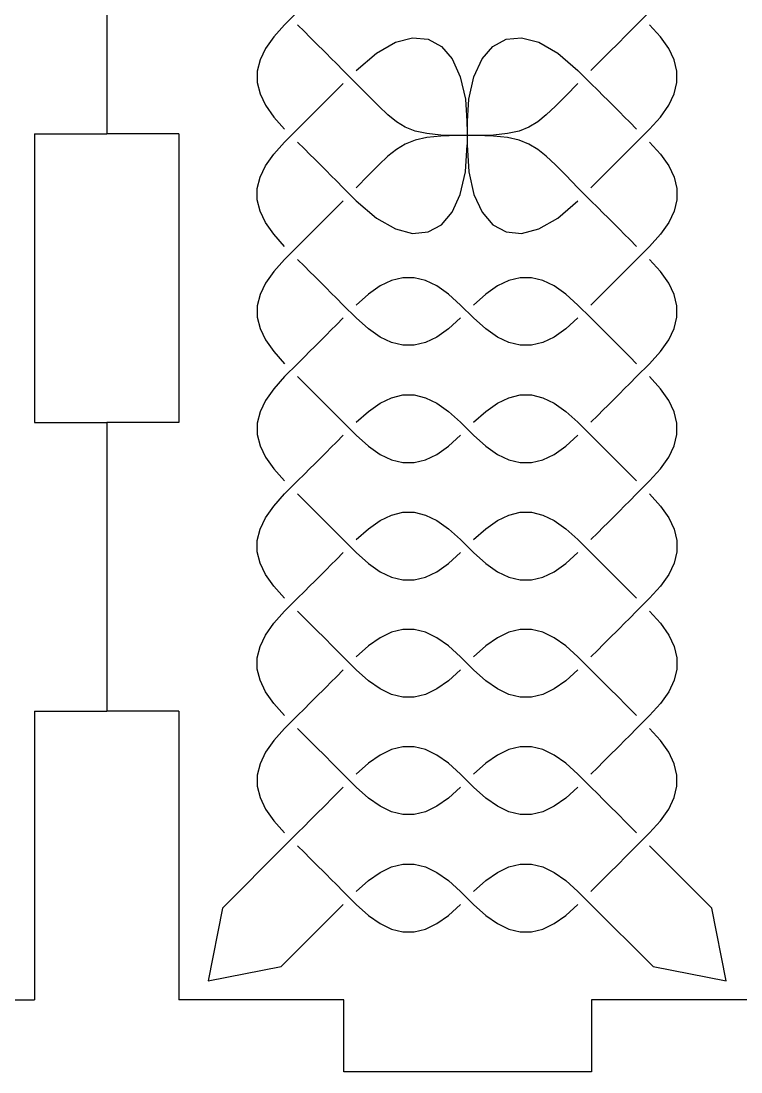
# Model space of a CAD drawing. Extents: x -112 to 112, y -170 to 170.
# Drawn here: x -56 to -0.6, y -120.2 to -39.3 of the extents above; entities that cross this region are included whole.
import ezdxf

# ---------------------------------------------------------------- set-up
doc = ezdxf.new("R2010")
doc.units = 0
doc.header["$MEASUREMENT"] = 0
doc.layers.get('0').update_dxf_attribs({"linetype": 'CONTINUOUS'})

msp = doc.modelspace()

# ---------------------------------------------------------------- linework, layer by layer
for p, q in [((-49.367, -14.608), (-49.367, -47.945)), ((-34.68, -38.547), (-35.678, -39.545)), ((-7.586, -38.547), (-8.584, -39.545)), ((-35.678, -39.545), (-36.519, -40.475)), ((-34.154, -40.071), (-34.68, -39.545)), ((-8.584, -39.545), (-9.11, -40.071)), ((-6.745, -40.475), (-7.586, -39.545)), ((-33.729, -40.495), (-34.154, -40.071)), ((-9.11, -40.071), (-9.535, -40.495)), ((-36.519, -40.475), (-37.15, -41.377)), ((-33.377, -40.848), (-33.729, -40.495)), ((-33.068, -41.156), (-33.377, -40.848)), ((-32.774, -41.451), (-33.068, -41.156)), ((-28.61, -41.726), (-27.156, -40.894)), ((-27.156, -40.894), (-25.824, -40.546)), ((-25.824, -40.546), (-24.635, -40.658)), ((-24.635, -40.658), (-23.613, -41.21)), ((-23.613, -41.21), (-22.78, -42.18)), ((-20.484, -42.18), (-19.651, -41.21)), ((-19.651, -41.21), (-18.629, -40.658)), ((-18.629, -40.658), (-17.441, -40.546)), ((-17.441, -40.546), (-16.108, -40.894)), ((-16.108, -40.894), (-14.654, -41.726)), ((-10.196, -41.156), (-10.49, -41.451)), ((-9.887, -40.848), (-10.196, -41.156)), ((-9.535, -40.495), (-9.887, -40.848)), ((-6.114, -41.377), (-6.745, -40.475)), ((-37.15, -41.377), (-37.571, -42.258)), ((-32.465, -41.76), (-32.774, -41.451)), ((-32.113, -42.112), (-32.465, -41.76)), ((-30.164, -43.062), (-28.61, -41.726)), ((-14.654, -41.726), (-13.1, -43.062)), ((-10.799, -41.76), (-11.151, -42.112)), ((-10.49, -41.451), (-10.799, -41.76)), ((-5.693, -42.258), (-6.114, -41.377)), ((-37.571, -42.258), (-37.781, -43.128)), ((-31.688, -42.536), (-32.113, -42.112)), ((-31.162, -43.062), (-31.688, -42.536)), ((-22.78, -42.18), (-22.157, -43.544)), ((-21.107, -43.544), (-20.484, -42.18)), ((-11.576, -42.536), (-12.102, -43.062)), ((-11.151, -42.112), (-11.576, -42.536)), ((-5.483, -43.128), (-5.693, -42.258)), ((-37.781, -43.128), (-37.781, -43.994)), ((-30.164, -44.06), (-31.162, -43.062)), ((-22.157, -43.544), (-21.767, -45.282)), ((-21.497, -45.282), (-21.107, -43.544)), ((-13.1, -43.062), (-12.102, -44.06)), ((-5.483, -43.994), (-5.483, -43.128)), ((-37.781, -43.994), (-37.571, -44.864)), ((-31.688, -44.586), (-31.162, -44.06)), ((-29.222, -45.017), (-30.164, -44.06)), ((-13.1, -44.06), (-14.043, -45.017)), ((-12.102, -44.06), (-11.576, -44.586)), ((-5.693, -44.864), (-5.483, -43.994)), ((-37.571, -44.864), (-37.15, -45.746)), ((-32.465, -45.363), (-32.113, -45.011)), ((-32.113, -45.011), (-31.688, -44.586)), ((-28.429, -45.821), (-29.222, -45.017)), ((-21.767, -45.282), (-21.632, -47.371)), ((-21.632, -47.371), (-21.497, -45.282)), ((-14.043, -45.017), (-14.835, -45.821)), ((-11.576, -44.586), (-11.151, -45.011)), ((-11.151, -45.011), (-10.799, -45.363)), ((-6.114, -45.746), (-5.693, -44.864)), ((-37.15, -45.746), (-36.519, -46.648)), ((-33.377, -46.275), (-33.068, -45.966)), ((-33.068, -45.966), (-32.774, -45.672)), ((-32.774, -45.672), (-32.465, -45.363)), ((-27.73, -46.484), (-28.429, -45.821)), ((-14.835, -45.821), (-15.534, -46.484)), ((-10.799, -45.363), (-10.49, -45.672)), ((-10.49, -45.672), (-10.196, -45.966)), ((-10.196, -45.966), (-9.887, -46.275)), ((-6.745, -46.648), (-6.114, -45.746)), ((-36.519, -46.648), (-35.678, -47.578)), ((-34.154, -47.052), (-33.729, -46.627)), ((-33.729, -46.627), (-33.377, -46.275)), ((-27.069, -47.015), (-27.73, -46.484)), ((-15.534, -46.484), (-16.195, -47.015)), ((-9.887, -46.275), (-9.535, -46.627)), ((-9.535, -46.627), (-9.11, -47.052)), ((-7.586, -47.578), (-6.745, -46.648)), ((-35.678, -48.576), (-34.68, -47.578)), ((-34.68, -47.578), (-34.154, -47.052)), ((-26.388, -47.426), (-27.069, -47.015)), ((-25.631, -47.727), (-26.388, -47.426)), ((-24.741, -47.928), (-25.631, -47.727)), ((-21.632, -47.371), (-21.632, -48.077)), ((-17.634, -47.727), (-18.523, -47.928)), ((-16.877, -47.426), (-17.634, -47.727)), ((-16.195, -47.015), (-16.877, -47.426)), ((-9.11, -47.052), (-8.584, -47.578)), ((-8.584, -48.576), (-7.586, -47.578)), ((-54.923, -47.945), (-54.923, -70.17)), ((-54.923, -47.945), (-49.367, -47.945)), ((-43.811, -47.945), (-49.367, -47.945)), ((-43.811, -47.945), (-43.811, -70.17)), ((-25.631, -48.427), (-26.388, -48.728)), ((-24.741, -48.225), (-25.631, -48.427)), ((-23.662, -48.042), (-24.741, -47.928)), ((-23.662, -48.112), (-24.741, -48.225)), ((-22.338, -48.077), (-23.662, -48.042)), ((-22.338, -48.077), (-23.662, -48.112)), ((-21.632, -48.077), (-22.338, -48.077)), ((-20.927, -48.077), (-21.632, -48.077)), ((-21.632, -48.077), (-21.632, -48.782)), ((-19.602, -48.042), (-20.927, -48.077)), ((-19.602, -48.112), (-20.927, -48.077)), ((-18.523, -47.928), (-19.602, -48.042)), ((-18.523, -48.225), (-19.602, -48.112)), ((-17.634, -48.427), (-18.523, -48.225)), ((-16.877, -48.728), (-17.634, -48.427)), ((-36.519, -49.506), (-35.678, -48.576)), ((-34.68, -48.576), (-34.154, -49.102)), ((-34.154, -49.102), (-33.729, -49.526)), ((-27.069, -49.139), (-27.73, -49.67)), ((-26.388, -48.728), (-27.069, -49.139)), ((-21.767, -50.872), (-21.632, -48.782)), ((-21.632, -48.782), (-21.497, -50.872)), ((-16.195, -49.139), (-16.877, -48.728)), ((-15.534, -49.67), (-16.195, -49.139)), ((-9.535, -49.526), (-9.11, -49.102)), ((-9.11, -49.102), (-8.584, -48.576)), ((-7.586, -48.576), (-6.745, -49.506)), ((-37.15, -50.408), (-36.519, -49.506)), ((-33.729, -49.526), (-33.377, -49.879)), ((-33.377, -49.879), (-33.068, -50.187)), ((-27.73, -49.67), (-28.429, -50.332)), ((-14.835, -50.332), (-15.534, -49.67)), ((-10.196, -50.187), (-9.887, -49.879)), ((-9.887, -49.879), (-9.535, -49.526)), ((-6.745, -49.506), (-6.114, -50.408)), ((-37.571, -51.29), (-37.15, -50.408)), ((-33.068, -50.187), (-32.774, -50.482)), ((-32.774, -50.482), (-32.465, -50.791)), ((-32.465, -50.791), (-32.113, -51.143)), ((-28.429, -50.332), (-29.222, -51.137)), ((-22.157, -52.61), (-21.767, -50.872)), ((-21.497, -50.872), (-21.107, -52.61)), ((-14.043, -51.137), (-14.835, -50.332)), ((-11.151, -51.143), (-10.799, -50.791)), ((-10.799, -50.791), (-10.49, -50.482)), ((-10.49, -50.482), (-10.196, -50.187)), ((-6.114, -50.408), (-5.693, -51.29)), ((-37.781, -52.16), (-37.571, -51.29)), ((-32.113, -51.143), (-31.688, -51.568)), ((-31.688, -51.568), (-31.162, -52.094)), ((-29.222, -51.137), (-30.164, -52.094)), ((-13.1, -52.094), (-14.043, -51.137)), ((-12.102, -52.094), (-11.576, -51.568)), ((-11.576, -51.568), (-11.151, -51.143)), ((-5.693, -51.29), (-5.483, -52.16)), ((-37.781, -53.025), (-37.781, -52.16)), ((-31.162, -52.094), (-30.164, -53.091)), ((-12.102, -53.091), (-13.1, -52.094)), ((-5.483, -52.16), (-5.483, -53.025)), ((-37.571, -53.895), (-37.781, -53.025)), ((-31.162, -53.091), (-31.688, -53.617)), ((-30.164, -53.091), (-28.61, -54.428)), ((-22.78, -53.974), (-22.157, -52.61)), ((-21.107, -52.61), (-20.484, -53.974)), ((-14.654, -54.428), (-13.1, -53.091)), ((-11.576, -53.617), (-12.102, -53.091)), ((-5.483, -53.025), (-5.693, -53.895)), ((-37.15, -54.777), (-37.571, -53.895)), ((-32.113, -54.042), (-32.465, -54.394)), ((-31.688, -53.617), (-32.113, -54.042)), ((-23.613, -54.943), (-22.78, -53.974)), ((-20.484, -53.974), (-19.651, -54.943)), ((-11.151, -54.042), (-11.576, -53.617)), ((-10.799, -54.394), (-11.151, -54.042)), ((-5.693, -53.895), (-6.114, -54.777)), ((-36.519, -55.679), (-37.15, -54.777)), ((-33.068, -54.997), (-33.377, -55.306)), ((-32.774, -54.703), (-33.068, -54.997)), ((-32.465, -54.394), (-32.774, -54.703)), ((-28.61, -54.428), (-27.156, -55.26)), ((-24.635, -55.495), (-23.613, -54.943)), ((-19.651, -54.943), (-18.629, -55.495)), ((-16.108, -55.26), (-14.654, -54.428)), ((-10.49, -54.703), (-10.799, -54.394)), ((-10.196, -54.997), (-10.49, -54.703)), ((-9.887, -55.306), (-10.196, -54.997)), ((-6.114, -54.777), (-6.745, -55.679)), ((-35.678, -56.609), (-36.519, -55.679)), ((-33.729, -55.658), (-34.154, -56.083)), ((-33.377, -55.306), (-33.729, -55.658)), ((-27.156, -55.26), (-25.824, -55.608)), ((-25.824, -55.608), (-24.635, -55.495)), ((-18.629, -55.495), (-17.441, -55.608)), ((-17.441, -55.608), (-16.108, -55.26)), ((-9.535, -55.658), (-9.887, -55.306)), ((-9.11, -56.083), (-9.535, -55.658)), ((-6.745, -55.679), (-7.586, -56.609)), ((-34.68, -56.609), (-35.678, -57.607)), ((-34.154, -56.083), (-34.68, -56.609)), ((-8.584, -56.609), (-9.11, -56.083)), ((-7.586, -56.609), (-8.584, -57.607)), ((-35.678, -57.607), (-36.519, -58.537)), ((-34.154, -58.133), (-34.68, -57.607)), ((-33.729, -58.558), (-34.154, -58.133)), ((-9.11, -58.133), (-9.535, -58.558)), ((-8.584, -57.607), (-9.11, -58.133)), ((-6.745, -58.537), (-7.586, -57.607)), ((-36.519, -58.537), (-37.15, -59.439)), ((-33.377, -58.91), (-33.729, -58.558)), ((-33.068, -59.219), (-33.377, -58.91)), ((-26.581, -59.021), (-27.45, -59.231)), ((-25.715, -59.021), (-26.581, -59.021)), ((-24.845, -59.231), (-25.715, -59.021)), ((-17.549, -59.021), (-18.419, -59.231)), ((-16.684, -59.021), (-17.549, -59.021)), ((-15.814, -59.231), (-16.684, -59.021)), ((-9.887, -58.91), (-10.196, -59.219)), ((-9.535, -58.558), (-9.887, -58.91)), ((-6.114, -59.439), (-6.745, -58.537)), ((-37.15, -59.439), (-37.571, -60.321)), ((-32.774, -59.513), (-33.068, -59.219)), ((-32.465, -59.822), (-32.774, -59.513)), ((-32.113, -60.174), (-32.465, -59.822)), ((-28.332, -59.652), (-29.234, -60.283)), ((-27.45, -59.231), (-28.332, -59.652)), ((-23.963, -59.652), (-24.845, -59.231)), ((-23.061, -60.283), (-23.963, -59.652)), ((-19.301, -59.652), (-20.203, -60.283)), ((-18.419, -59.231), (-19.301, -59.652)), ((-14.932, -59.652), (-15.814, -59.231)), ((-14.03, -60.283), (-14.932, -59.652)), ((-10.799, -59.822), (-11.151, -60.174)), ((-10.49, -59.513), (-10.799, -59.822)), ((-10.196, -59.219), (-10.49, -59.513)), ((-5.693, -60.321), (-6.114, -59.439)), ((-37.571, -60.321), (-37.781, -61.191)), ((-31.688, -60.599), (-32.113, -60.174)), ((-31.162, -61.125), (-31.688, -60.599)), ((-29.234, -60.283), (-30.164, -61.125)), ((-22.131, -61.125), (-23.061, -60.283)), ((-20.203, -60.283), (-21.133, -61.125)), ((-13.1, -61.125), (-14.03, -60.283)), ((-11.576, -60.599), (-12.102, -61.125)), ((-11.151, -60.174), (-11.576, -60.599)), ((-5.483, -61.191), (-5.693, -60.321)), ((-37.781, -61.191), (-37.781, -62.056)), ((-30.164, -62.122), (-31.162, -61.125)), ((-21.133, -62.122), (-22.131, -61.125)), ((-12.102, -62.122), (-13.1, -61.125)), ((-5.483, -62.056), (-5.483, -61.191)), ((-37.781, -62.056), (-37.571, -62.926)), ((-31.162, -62.122), (-31.688, -62.648)), ((-29.234, -62.964), (-30.164, -62.122)), ((-22.131, -62.122), (-23.061, -62.964)), ((-20.203, -62.964), (-21.133, -62.122)), ((-13.1, -62.122), (-14.03, -62.964)), ((-11.576, -62.648), (-12.102, -62.122)), ((-5.693, -62.926), (-5.483, -62.056)), ((-37.571, -62.926), (-37.15, -63.808)), ((-32.113, -63.073), (-32.465, -63.425)), ((-31.688, -62.648), (-32.113, -63.073)), ((-28.332, -63.595), (-29.234, -62.964)), ((-23.061, -62.964), (-23.963, -63.595)), ((-19.301, -63.595), (-20.203, -62.964)), ((-14.03, -62.964), (-14.932, -63.595)), ((-11.151, -63.073), (-11.576, -62.648)), ((-10.799, -63.425), (-11.151, -63.073)), ((-6.114, -63.808), (-5.693, -62.926)), ((-37.15, -63.808), (-36.519, -64.71)), ((-32.774, -63.734), (-33.068, -64.028)), ((-32.465, -63.425), (-32.774, -63.734)), ((-27.45, -64.016), (-28.332, -63.595)), ((-23.963, -63.595), (-24.845, -64.016)), ((-18.419, -64.016), (-19.301, -63.595)), ((-14.932, -63.595), (-15.814, -64.016)), ((-10.49, -63.734), (-10.799, -63.425)), ((-10.196, -64.028), (-10.49, -63.734)), ((-6.745, -64.71), (-6.114, -63.808)), ((-36.519, -64.71), (-35.678, -65.64)), ((-33.729, -64.69), (-34.154, -65.114)), ((-33.377, -64.337), (-33.729, -64.69)), ((-33.068, -64.028), (-33.377, -64.337)), ((-26.581, -64.226), (-27.45, -64.016)), ((-25.715, -64.226), (-26.581, -64.226)), ((-24.845, -64.016), (-25.715, -64.226)), ((-17.549, -64.226), (-18.419, -64.016)), ((-16.684, -64.226), (-17.549, -64.226)), ((-15.814, -64.016), (-16.684, -64.226)), ((-9.887, -64.337), (-10.196, -64.028)), ((-9.535, -64.69), (-9.887, -64.337)), ((-9.11, -65.114), (-9.535, -64.69)), ((-7.586, -65.64), (-6.745, -64.71)), ((-34.154, -65.114), (-34.68, -65.64)), ((-8.584, -65.64), (-9.11, -65.114)), ((-34.68, -65.64), (-35.678, -66.638)), ((-8.584, -66.638), (-7.586, -65.64)), ((-35.678, -66.638), (-36.519, -67.568)), ((-34.68, -66.638), (-34.154, -67.164)), ((-9.11, -67.164), (-8.584, -66.638)), ((-6.745, -67.568), (-7.586, -66.638)), ((-36.519, -67.568), (-37.15, -68.47)), ((-34.154, -67.164), (-33.729, -67.589)), ((-33.729, -67.589), (-33.377, -67.941)), ((-33.377, -67.941), (-33.068, -68.25)), ((-10.196, -68.25), (-9.887, -67.941)), ((-9.887, -67.941), (-9.535, -67.589)), ((-9.535, -67.589), (-9.11, -67.164)), ((-6.114, -68.47), (-6.745, -67.568)), ((-37.15, -68.47), (-37.571, -69.352)), ((-33.068, -68.25), (-32.774, -68.544)), ((-32.774, -68.544), (-32.465, -68.853)), ((-29.234, -69.314), (-28.332, -68.683)), ((-28.332, -68.683), (-27.45, -68.262)), ((-27.45, -68.262), (-26.581, -68.052)), ((-26.581, -68.052), (-25.715, -68.052)), ((-25.715, -68.052), (-24.845, -68.262)), ((-24.845, -68.262), (-23.963, -68.683)), ((-23.963, -68.683), (-23.061, -69.314)), ((-20.203, -69.314), (-19.301, -68.683)), ((-19.301, -68.683), (-18.419, -68.262)), ((-18.419, -68.262), (-17.549, -68.052)), ((-17.549, -68.052), (-16.684, -68.052)), ((-16.684, -68.052), (-15.814, -68.262)), ((-15.814, -68.262), (-14.932, -68.683)), ((-14.932, -68.683), (-14.03, -69.314)), ((-10.799, -68.853), (-10.49, -68.544)), ((-10.49, -68.544), (-10.196, -68.25)), ((-5.693, -69.352), (-6.114, -68.47)), ((-37.571, -69.352), (-37.781, -70.222)), ((-32.465, -68.853), (-32.113, -69.205)), ((-32.113, -69.205), (-31.688, -69.63)), ((-30.164, -70.156), (-29.234, -69.314)), ((-23.061, -69.314), (-22.131, -70.156)), ((-21.133, -70.156), (-20.203, -69.314)), ((-14.03, -69.314), (-13.1, -70.156)), ((-11.576, -69.63), (-11.151, -69.205)), ((-11.151, -69.205), (-10.799, -68.853)), ((-5.483, -70.222), (-5.693, -69.352)), ((-54.923, -70.17), (-49.367, -70.17)), ((-49.367, -70.17), (-49.367, -92.395)), ((-43.811, -70.17), (-49.367, -70.17)), ((-37.781, -70.222), (-37.781, -71.088)), ((-31.688, -69.63), (-31.162, -70.156)), ((-31.162, -70.156), (-30.164, -71.154)), ((-22.131, -70.156), (-21.133, -71.154)), ((-13.1, -70.156), (-12.102, -71.154)), ((-12.102, -70.156), (-11.576, -69.63)), ((-5.483, -71.088), (-5.483, -70.222)), ((-37.781, -71.088), (-37.571, -71.957)), ((-31.688, -71.68), (-31.162, -71.154)), ((-30.164, -71.154), (-29.234, -71.995)), ((-23.061, -71.995), (-22.131, -71.154)), ((-21.133, -71.154), (-20.203, -71.995)), ((-14.03, -71.995), (-13.1, -71.154)), ((-12.102, -71.154), (-11.576, -71.68)), ((-5.693, -71.957), (-5.483, -71.088)), ((-37.571, -71.957), (-37.15, -72.839)), ((-32.113, -72.104), (-31.688, -71.68)), ((-29.234, -71.995), (-28.332, -72.626)), ((-23.963, -72.626), (-23.061, -71.995)), ((-20.203, -71.995), (-19.301, -72.626)), ((-14.932, -72.626), (-14.03, -71.995)), ((-11.576, -71.68), (-11.151, -72.104)), ((-6.114, -72.839), (-5.693, -71.957)), ((-33.068, -73.06), (-32.774, -72.765)), ((-32.774, -72.765), (-32.465, -72.456)), ((-32.465, -72.456), (-32.113, -72.104)), ((-28.332, -72.626), (-27.45, -73.047)), ((-24.845, -73.047), (-23.963, -72.626)), ((-19.301, -72.626), (-18.419, -73.047)), ((-15.814, -73.047), (-14.932, -72.626)), ((-11.151, -72.104), (-10.799, -72.456)), ((-10.799, -72.456), (-10.49, -72.765)), ((-10.49, -72.765), (-10.196, -73.06)), ((-37.15, -72.839), (-36.519, -73.741)), ((-33.729, -73.721), (-33.377, -73.368)), ((-33.377, -73.368), (-33.068, -73.06)), ((-27.45, -73.047), (-26.581, -73.257)), ((-26.581, -73.257), (-25.715, -73.257)), ((-25.715, -73.257), (-24.845, -73.047)), ((-18.419, -73.047), (-17.549, -73.257)), ((-17.549, -73.257), (-16.684, -73.257)), ((-16.684, -73.257), (-15.814, -73.047)), ((-10.196, -73.06), (-9.887, -73.368)), ((-9.887, -73.368), (-9.535, -73.721)), ((-6.745, -73.741), (-6.114, -72.839)), ((-36.519, -73.741), (-35.678, -74.671)), ((-34.68, -74.671), (-34.154, -74.145)), ((-34.154, -74.145), (-33.729, -73.721)), ((-9.535, -73.721), (-9.11, -74.145)), ((-9.11, -74.145), (-8.584, -74.671)), ((-7.586, -74.671), (-6.745, -73.741)), ((-35.678, -75.669), (-34.68, -74.671)), ((-8.584, -75.669), (-7.586, -74.671)), ((-36.519, -76.599), (-35.678, -75.669)), ((-34.68, -75.669), (-34.154, -76.195)), ((-9.11, -76.195), (-8.584, -75.669)), ((-7.586, -75.669), (-6.745, -76.599)), ((-37.15, -77.501), (-36.519, -76.599)), ((-34.154, -76.195), (-33.729, -76.62)), ((-33.729, -76.62), (-33.377, -76.972)), ((-9.887, -76.972), (-9.535, -76.62)), ((-9.535, -76.62), (-9.11, -76.195)), ((-6.745, -76.599), (-6.114, -77.501)), ((-37.571, -78.383), (-37.15, -77.501)), ((-33.377, -76.972), (-33.068, -77.281)), ((-33.068, -77.281), (-32.774, -77.575)), ((-32.774, -77.575), (-32.465, -77.884)), ((-28.332, -77.714), (-27.45, -77.293)), ((-27.45, -77.293), (-26.581, -77.083)), ((-26.581, -77.083), (-25.715, -77.083)), ((-25.715, -77.083), (-24.845, -77.293)), ((-24.845, -77.293), (-23.963, -77.714)), ((-19.301, -77.714), (-18.419, -77.293)), ((-18.419, -77.293), (-17.549, -77.083)), ((-17.549, -77.083), (-16.684, -77.083)), ((-16.684, -77.083), (-15.814, -77.293)), ((-15.814, -77.293), (-14.932, -77.714)), ((-10.799, -77.884), (-10.49, -77.575)), ((-10.49, -77.575), (-10.196, -77.281)), ((-10.196, -77.281), (-9.887, -76.972)), ((-6.114, -77.501), (-5.693, -78.383)), ((-37.781, -79.253), (-37.571, -78.383)), ((-32.465, -77.884), (-32.113, -78.236)), ((-32.113, -78.236), (-31.688, -78.661)), ((-30.164, -79.187), (-29.234, -78.345)), ((-29.234, -78.345), (-28.332, -77.714)), ((-23.963, -77.714), (-23.061, -78.345)), ((-23.061, -78.345), (-22.131, -79.187)), ((-21.133, -79.187), (-20.203, -78.345)), ((-20.203, -78.345), (-19.301, -77.714)), ((-14.932, -77.714), (-14.03, -78.345)), ((-14.03, -78.345), (-13.1, -79.187)), ((-11.576, -78.661), (-11.151, -78.236)), ((-11.151, -78.236), (-10.799, -77.884)), ((-5.693, -78.383), (-5.483, -79.253)), ((-37.781, -80.119), (-37.781, -79.253)), ((-31.688, -78.661), (-31.162, -79.187)), ((-31.162, -79.187), (-30.164, -80.185)), ((-22.131, -79.187), (-21.133, -80.185)), ((-13.1, -79.187), (-12.102, -80.185)), ((-12.102, -79.187), (-11.576, -78.661)), ((-5.483, -79.253), (-5.483, -80.119)), ((-37.571, -80.989), (-37.781, -80.119)), ((-32.113, -81.135), (-31.688, -80.711)), ((-31.688, -80.711), (-31.162, -80.185)), ((-30.164, -80.185), (-29.234, -81.026)), ((-23.061, -81.026), (-22.131, -80.185)), ((-21.133, -80.185), (-20.203, -81.026)), ((-14.03, -81.026), (-13.1, -80.185)), ((-12.102, -80.185), (-11.576, -80.711)), ((-11.576, -80.711), (-11.151, -81.135)), ((-5.483, -80.119), (-5.693, -80.989)), ((-37.15, -81.87), (-37.571, -80.989)), ((-32.774, -81.796), (-32.465, -81.488)), ((-32.465, -81.488), (-32.113, -81.135)), ((-29.234, -81.026), (-28.332, -81.657)), ((-28.332, -81.657), (-27.45, -82.078)), ((-24.845, -82.078), (-23.963, -81.657)), ((-23.963, -81.657), (-23.061, -81.026)), ((-20.203, -81.026), (-19.301, -81.657)), ((-19.301, -81.657), (-18.419, -82.078)), ((-15.814, -82.078), (-14.932, -81.657)), ((-14.932, -81.657), (-14.03, -81.026)), ((-11.151, -81.135), (-10.799, -81.488)), ((-10.799, -81.488), (-10.49, -81.796)), ((-5.693, -80.989), (-6.114, -81.87)), ((-36.519, -82.772), (-37.15, -81.87)), ((-33.729, -82.752), (-33.377, -82.4)), ((-33.377, -82.4), (-33.068, -82.091)), ((-33.068, -82.091), (-32.774, -81.796)), ((-27.45, -82.078), (-26.581, -82.289)), ((-26.581, -82.289), (-25.715, -82.289)), ((-25.715, -82.289), (-24.845, -82.078)), ((-18.419, -82.078), (-17.549, -82.289)), ((-17.549, -82.289), (-16.684, -82.289)), ((-16.684, -82.289), (-15.814, -82.078)), ((-10.49, -81.796), (-10.196, -82.091)), ((-10.196, -82.091), (-9.887, -82.4)), ((-9.887, -82.4), (-9.535, -82.752)), ((-6.114, -81.87), (-6.745, -82.772)), ((-35.678, -83.702), (-36.519, -82.772)), ((-34.68, -83.702), (-34.154, -83.176)), ((-34.154, -83.176), (-33.729, -82.752)), ((-9.535, -82.752), (-9.11, -83.176)), ((-9.11, -83.176), (-8.584, -83.702)), ((-6.745, -82.772), (-7.586, -83.702)), ((-35.678, -84.7), (-34.68, -83.702)), ((-7.586, -83.702), (-8.584, -84.7)), ((-36.519, -85.63), (-35.678, -84.7)), ((-34.154, -85.226), (-34.68, -84.7)), ((-8.584, -84.7), (-9.11, -85.226)), ((-7.586, -84.7), (-6.745, -85.63)), ((-37.15, -86.532), (-36.519, -85.63)), ((-33.729, -85.651), (-34.154, -85.226)), ((-33.377, -86.003), (-33.729, -85.651)), ((-9.535, -85.651), (-9.887, -86.003)), ((-9.11, -85.226), (-9.535, -85.651)), ((-6.745, -85.63), (-6.114, -86.532)), ((-37.571, -87.414), (-37.15, -86.532)), ((-33.068, -86.312), (-33.377, -86.003)), ((-32.774, -86.606), (-33.068, -86.312)), ((-27.45, -86.324), (-28.332, -86.745)), ((-26.581, -86.114), (-27.45, -86.324)), ((-25.715, -86.114), (-26.581, -86.114)), ((-24.845, -86.324), (-25.715, -86.114)), ((-23.963, -86.745), (-24.845, -86.324)), ((-18.419, -86.324), (-19.301, -86.745)), ((-17.549, -86.114), (-18.419, -86.324)), ((-16.684, -86.114), (-17.549, -86.114)), ((-15.814, -86.324), (-16.684, -86.114)), ((-14.932, -86.745), (-15.814, -86.324)), ((-10.196, -86.312), (-10.49, -86.606)), ((-9.887, -86.003), (-10.196, -86.312)), ((-6.114, -86.532), (-5.693, -87.414)), ((-32.465, -86.915), (-32.774, -86.606)), ((-32.113, -87.267), (-32.465, -86.915)), ((-31.688, -87.692), (-32.113, -87.267)), ((-29.234, -87.376), (-30.164, -88.218)), ((-28.332, -86.745), (-29.234, -87.376)), ((-23.061, -87.376), (-23.963, -86.745)), ((-22.131, -88.218), (-23.061, -87.376)), ((-20.203, -87.376), (-21.133, -88.218)), ((-19.301, -86.745), (-20.203, -87.376)), ((-14.03, -87.376), (-14.932, -86.745)), ((-13.1, -88.218), (-14.03, -87.376)), ((-11.151, -87.267), (-11.576, -87.692)), ((-10.799, -86.915), (-11.151, -87.267)), ((-10.49, -86.606), (-10.799, -86.915)), ((-37.781, -88.284), (-37.571, -87.414)), ((-31.162, -88.218), (-31.688, -87.692)), ((-11.576, -87.692), (-12.102, -88.218)), ((-5.693, -87.414), (-5.483, -88.284)), ((-37.781, -89.15), (-37.781, -88.284)), ((-30.164, -89.216), (-31.162, -88.218)), ((-21.133, -89.216), (-22.131, -88.218)), ((-12.102, -89.216), (-13.1, -88.218)), ((-5.483, -88.284), (-5.483, -89.15)), ((-37.571, -90.02), (-37.781, -89.15)), ((-31.688, -89.742), (-32.113, -90.166)), ((-31.162, -89.216), (-31.688, -89.742)), ((-29.234, -90.057), (-30.164, -89.216)), ((-22.131, -89.216), (-23.061, -90.057)), ((-20.203, -90.057), (-21.133, -89.216)), ((-13.1, -89.216), (-14.03, -90.057)), ((-11.576, -89.742), (-12.102, -89.216)), ((-11.151, -90.166), (-11.576, -89.742)), ((-5.483, -89.15), (-5.693, -90.02)), ((-37.15, -90.902), (-37.571, -90.02)), ((-32.465, -90.519), (-32.774, -90.827)), ((-32.113, -90.166), (-32.465, -90.519)), ((-28.332, -90.688), (-29.234, -90.057)), ((-23.061, -90.057), (-23.963, -90.688)), ((-19.301, -90.688), (-20.203, -90.057)), ((-14.03, -90.057), (-14.932, -90.688)), ((-10.799, -90.519), (-11.151, -90.166)), ((-10.49, -90.827), (-10.799, -90.519)), ((-5.693, -90.02), (-6.114, -90.902)), ((-36.519, -91.803), (-37.15, -90.902)), ((-33.377, -91.431), (-33.729, -91.783)), ((-33.068, -91.122), (-33.377, -91.431)), ((-32.774, -90.827), (-33.068, -91.122)), ((-27.45, -91.109), (-28.332, -90.688)), ((-26.581, -91.32), (-27.45, -91.109)), ((-25.715, -91.32), (-26.581, -91.32)), ((-24.845, -91.109), (-25.715, -91.32)), ((-23.963, -90.688), (-24.845, -91.109)), ((-18.419, -91.109), (-19.301, -90.688)), ((-17.549, -91.32), (-18.419, -91.109)), ((-16.684, -91.32), (-17.549, -91.32)), ((-15.814, -91.109), (-16.684, -91.32)), ((-14.932, -90.688), (-15.814, -91.109)), ((-10.196, -91.122), (-10.49, -90.827)), ((-9.887, -91.431), (-10.196, -91.122)), ((-9.535, -91.783), (-9.887, -91.431)), ((-6.114, -90.902), (-6.745, -91.803)), ((-35.678, -92.734), (-36.519, -91.803)), ((-34.154, -92.208), (-34.68, -92.734)), ((-33.729, -91.783), (-34.154, -92.208)), ((-9.11, -92.208), (-9.535, -91.783)), ((-8.584, -92.734), (-9.11, -92.208)), ((-6.745, -91.803), (-7.586, -92.734)), ((-54.923, -92.395), (-54.923, -114.62)), ((-54.923, -92.395), (-49.367, -92.395)), ((-43.811, -92.395), (-49.367, -92.395)), ((-43.811, -92.395), (-43.811, -114.62)), ((-34.68, -92.734), (-35.678, -93.731)), ((-7.586, -92.734), (-8.584, -93.731)), ((-35.678, -93.731), (-36.519, -94.661)), ((-34.154, -94.257), (-34.68, -93.731)), ((-8.584, -93.731), (-9.11, -94.257)), ((-6.745, -94.661), (-7.586, -93.731)), ((-36.519, -94.661), (-37.15, -95.563)), ((-33.729, -94.682), (-34.154, -94.257)), ((-9.11, -94.257), (-9.535, -94.682)), ((-6.114, -95.563), (-6.745, -94.661)), ((-33.377, -95.034), (-33.729, -94.682)), ((-33.068, -95.343), (-33.377, -95.034)), ((-32.774, -95.637), (-33.068, -95.343)), ((-27.45, -95.356), (-28.332, -95.776)), ((-26.581, -95.145), (-27.45, -95.356)), ((-25.715, -95.145), (-26.581, -95.145)), ((-24.845, -95.356), (-25.715, -95.145)), ((-23.963, -95.776), (-24.845, -95.356)), ((-18.419, -95.356), (-19.301, -95.776)), ((-17.549, -95.145), (-18.419, -95.356)), ((-16.684, -95.145), (-17.549, -95.145)), ((-15.814, -95.356), (-16.684, -95.145)), ((-14.932, -95.776), (-15.814, -95.356)), ((-10.196, -95.343), (-10.49, -95.637)), ((-9.887, -95.034), (-10.196, -95.343)), ((-9.535, -94.682), (-9.887, -95.034)), ((-37.15, -95.563), (-37.571, -96.445)), ((-32.465, -95.946), (-32.774, -95.637)), ((-32.113, -96.298), (-32.465, -95.946)), ((-28.332, -95.776), (-29.234, -96.408)), ((-23.061, -96.408), (-23.963, -95.776)), ((-19.301, -95.776), (-20.203, -96.408)), ((-14.03, -96.408), (-14.932, -95.776)), ((-10.799, -95.946), (-11.151, -96.298)), ((-10.49, -95.637), (-10.799, -95.946)), ((-5.693, -96.445), (-6.114, -95.563)), ((-37.571, -96.445), (-37.781, -97.315)), ((-31.688, -96.723), (-32.113, -96.298)), ((-31.162, -97.249), (-31.688, -96.723)), ((-29.234, -96.408), (-30.164, -97.249)), ((-22.131, -97.249), (-23.061, -96.408)), ((-20.203, -96.408), (-21.133, -97.249)), ((-13.1, -97.249), (-14.03, -96.408)), ((-11.576, -96.723), (-12.102, -97.249)), ((-11.151, -96.298), (-11.576, -96.723)), ((-5.483, -97.315), (-5.693, -96.445)), ((-37.781, -97.315), (-37.781, -98.181)), ((-30.164, -98.247), (-31.162, -97.249)), ((-21.133, -98.247), (-22.131, -97.249)), ((-12.102, -98.247), (-13.1, -97.249)), ((-5.483, -98.181), (-5.483, -97.315)), ((-37.781, -98.181), (-37.571, -99.051)), ((-31.162, -98.247), (-31.688, -98.773)), ((-29.234, -99.088), (-30.164, -98.247)), ((-22.131, -98.247), (-23.061, -99.088)), ((-20.203, -99.088), (-21.133, -98.247)), ((-13.1, -98.247), (-14.03, -99.088)), ((-11.576, -98.773), (-12.102, -98.247)), ((-5.693, -99.051), (-5.483, -98.181)), ((-37.571, -99.051), (-37.15, -99.933)), ((-32.113, -99.198), (-32.465, -99.55)), ((-31.688, -98.773), (-32.113, -99.198)), ((-28.332, -99.72), (-29.234, -99.088)), ((-23.061, -99.088), (-23.963, -99.72)), ((-19.301, -99.72), (-20.203, -99.088)), ((-14.03, -99.088), (-14.932, -99.72)), ((-11.151, -99.198), (-11.576, -98.773)), ((-10.799, -99.55), (-11.151, -99.198)), ((-6.114, -99.933), (-5.693, -99.051)), ((-37.15, -99.933), (-36.519, -100.835)), ((-33.068, -100.153), (-33.377, -100.462)), ((-32.774, -99.859), (-33.068, -100.153)), ((-32.465, -99.55), (-32.774, -99.859)), ((-27.45, -100.14), (-28.332, -99.72)), ((-26.581, -100.351), (-27.45, -100.14)), ((-24.845, -100.14), (-25.715, -100.351)), ((-23.963, -99.72), (-24.845, -100.14)), ((-18.419, -100.14), (-19.301, -99.72)), ((-17.549, -100.351), (-18.419, -100.14)), ((-15.814, -100.14), (-16.684, -100.351)), ((-14.932, -99.72), (-15.814, -100.14)), ((-10.49, -99.859), (-10.799, -99.55)), ((-10.196, -100.153), (-10.49, -99.859)), ((-9.887, -100.462), (-10.196, -100.153)), ((-6.745, -100.835), (-6.114, -99.933)), ((-36.519, -100.835), (-35.678, -101.765)), ((-33.729, -100.814), (-34.154, -101.239)), ((-33.377, -100.462), (-33.729, -100.814)), ((-25.715, -100.351), (-26.581, -100.351)), ((-16.684, -100.351), (-17.549, -100.351)), ((-9.535, -100.814), (-9.887, -100.462)), ((-9.11, -101.239), (-9.535, -100.814)), ((-7.586, -101.765), (-6.745, -100.835)), ((-34.68, -101.765), (-35.678, -102.763)), ((-34.154, -101.239), (-34.68, -101.765)), ((-8.584, -101.765), (-9.11, -101.239)), ((-8.584, -102.763), (-7.586, -101.765)), ((-35.678, -102.763), (-40.467, -107.552)), ((-34.68, -102.763), (-34.154, -103.288)), ((-9.11, -103.288), (-8.584, -102.763)), ((-2.797, -107.552), (-7.586, -102.763)), ((-34.154, -103.288), (-33.729, -103.713)), ((-9.535, -103.713), (-9.11, -103.288)), ((-33.729, -103.713), (-33.377, -104.065)), ((-33.377, -104.065), (-33.068, -104.374)), ((-33.068, -104.374), (-32.774, -104.668)), ((-27.45, -104.387), (-26.581, -104.176)), ((-26.581, -104.176), (-25.715, -104.176)), ((-25.715, -104.176), (-24.845, -104.387)), ((-18.419, -104.387), (-17.549, -104.176)), ((-17.549, -104.176), (-16.684, -104.176)), ((-16.684, -104.176), (-15.814, -104.387)), ((-10.49, -104.668), (-10.196, -104.374)), ((-10.196, -104.374), (-9.887, -104.065)), ((-9.887, -104.065), (-9.535, -103.713)), ((-32.774, -104.668), (-32.465, -104.977)), ((-32.465, -104.977), (-32.113, -105.33)), ((-29.234, -105.439), (-28.332, -104.808)), ((-28.332, -104.808), (-27.45, -104.387)), ((-24.845, -104.387), (-23.963, -104.808)), ((-23.963, -104.808), (-23.061, -105.439)), ((-20.203, -105.439), (-19.301, -104.808)), ((-19.301, -104.808), (-18.419, -104.387)), ((-15.814, -104.387), (-14.932, -104.808)), ((-14.932, -104.808), (-14.03, -105.439)), ((-11.151, -105.33), (-10.799, -104.977)), ((-10.799, -104.977), (-10.49, -104.668)), ((-32.113, -105.33), (-31.688, -105.754)), ((-31.688, -105.754), (-31.162, -106.28)), ((-30.164, -106.28), (-29.234, -105.439)), ((-23.061, -105.439), (-22.131, -106.28)), ((-21.133, -106.28), (-20.203, -105.439)), ((-14.03, -105.439), (-13.1, -106.28)), ((-12.102, -106.28), (-11.576, -105.754)), ((-11.576, -105.754), (-11.151, -105.33)), ((-31.162, -106.28), (-30.164, -107.278)), ((-22.131, -106.28), (-21.133, -107.278)), ((-13.1, -106.28), (-12.102, -107.278)), ((-40.467, -107.552), (-41.565, -113.165)), ((-35.951, -112.067), (-31.162, -107.278)), ((-30.164, -107.278), (-29.234, -108.12)), ((-23.061, -108.12), (-22.131, -107.278)), ((-21.133, -107.278), (-20.203, -108.12)), ((-14.03, -108.12), (-13.1, -107.278)), ((-12.102, -107.278), (-7.313, -112.067)), ((-1.7, -113.165), (-2.797, -107.552)), ((-29.234, -108.12), (-28.332, -108.751)), ((-23.963, -108.751), (-23.061, -108.12)), ((-20.203, -108.12), (-19.301, -108.751)), ((-14.932, -108.751), (-14.03, -108.12)), ((-28.332, -108.751), (-27.45, -109.171)), ((-27.45, -109.171), (-26.581, -109.382)), ((-25.715, -109.382), (-24.845, -109.171)), ((-24.845, -109.171), (-23.963, -108.751)), ((-19.301, -108.751), (-18.419, -109.171)), ((-18.419, -109.171), (-17.549, -109.382)), ((-16.684, -109.382), (-15.814, -109.171)), ((-15.814, -109.171), (-14.932, -108.751)), ((-26.581, -109.382), (-25.715, -109.382)), ((-17.549, -109.382), (-16.684, -109.382)), ((-41.565, -113.165), (-35.951, -112.067)), ((-7.313, -112.067), (-1.7, -113.165)), ((-67.623, -114.62), (-54.923, -114.62)), ((-31.111, -114.62), (-43.811, -114.62)), ((-31.111, -120.176), (-31.111, -114.62)), ((0.639, -114.62), (-12.061, -114.62)), ((-12.061, -114.62), (-12.061, -120.176)), ((-12.061, -120.176), (-31.111, -120.176))]:
    msp.add_line(p, q)

doc.saveas('drawing.dxf')
